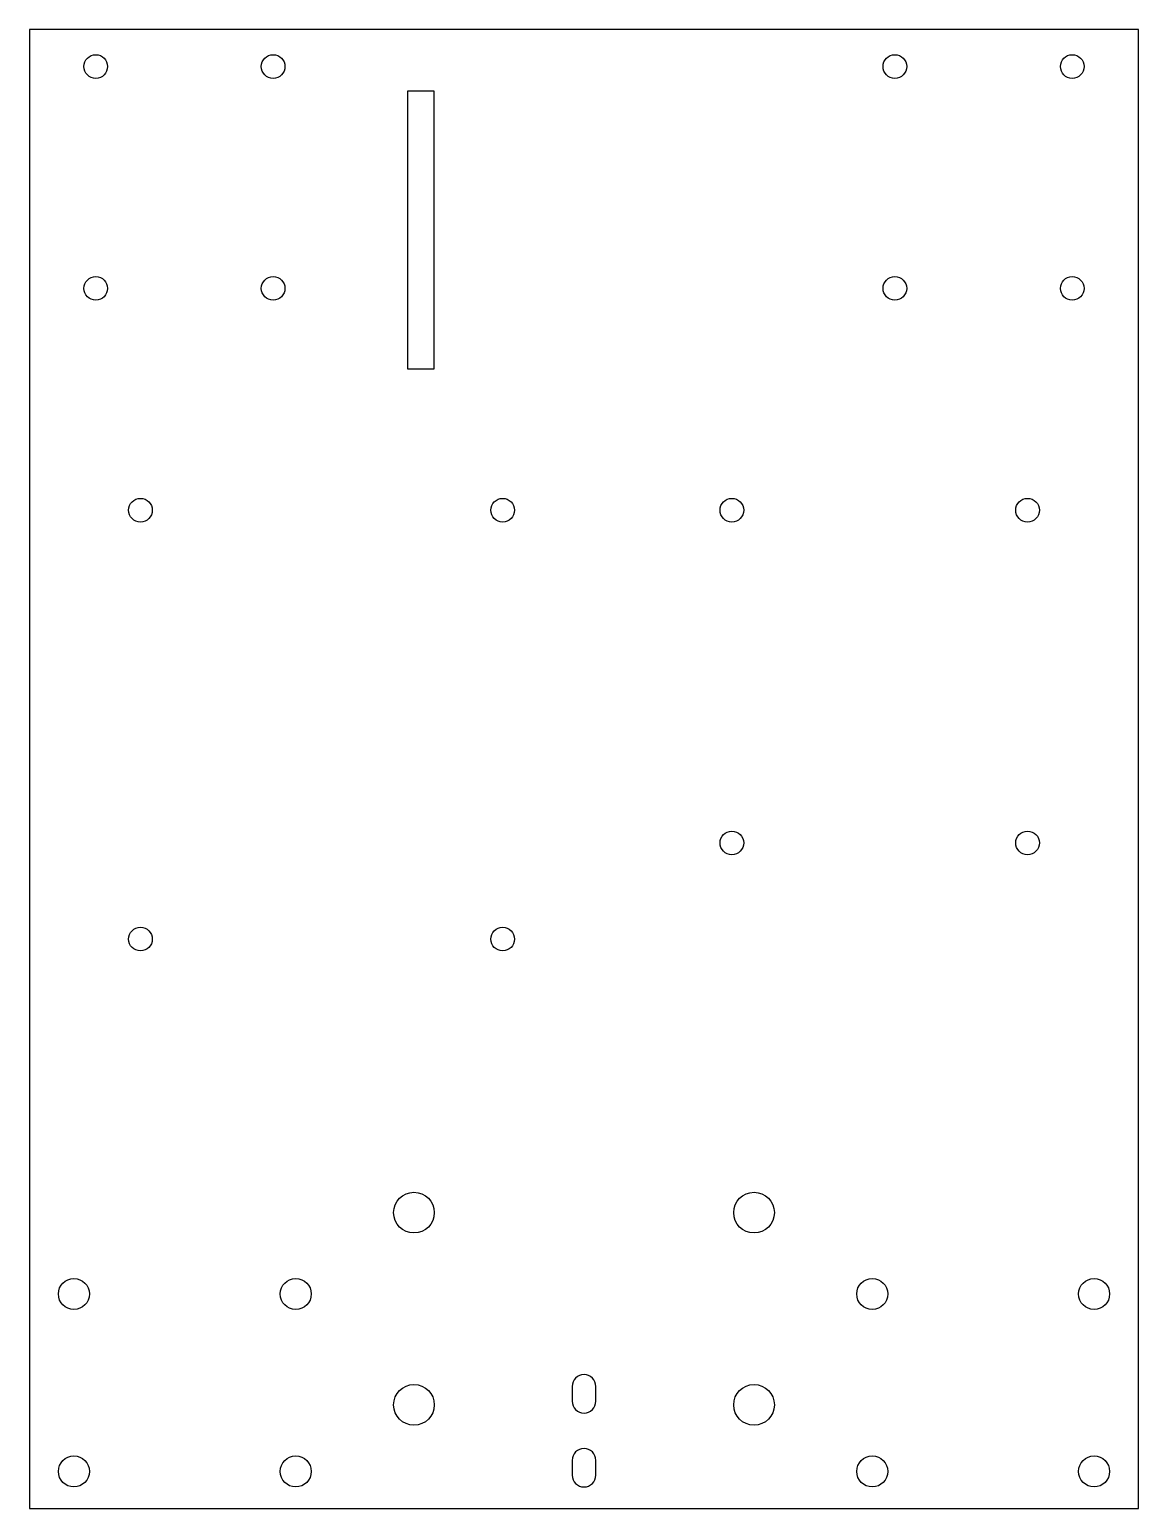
# Model space of a CAD drawing. Header units: millimetres. Extents: x -75 to 75, y -130 to 70.
import ezdxf

# ---------------------------------------------------------------- set-up
doc = ezdxf.new("R2010")
doc.units = ezdxf.units.MM

msp = doc.modelspace()

# ---------------------------------------------------------------- linework, layer by layer
at = {"color": 7, "linetype": 'Continuous', "lineweight": 25}
for p, q in [((-75, 70), (-75, -130)), ((75, 70), (-75, 70)), ((75, -130), (75, 70)), ((-20.28, 61.65), (-23.86, 61.65)), ((-23.86, 61.65), (-23.86, 24.14)), ((-20.28, 24.14), (-20.28, 61.65)), ((-23.86, 24.14), (-20.28, 24.14)), ((-1.6, -113.5), (-1.6, -115.5)), ((1.6, -115.5), (1.6, -113.5)), ((-1.6, -123.5), (-1.6, -125.5)), ((1.6, -125.5), (1.6, -123.5)), ((-75, -130), (75, -130))]:
    msp.add_line(p, q, dxfattribs=at)
for centre, radius in [((-66.05, 65), 1.6), ((-42.05, 65), 1.6), ((42.05, 65), 1.6), ((66.05, 65), 1.6), ((-66.05, 35), 1.6), ((-42.05, 35), 1.6), ((42.05, 35), 1.6), ((66.05, 35), 1.6), ((-60, 5), 1.6), ((-11, 5), 1.6), ((20, 5), 1.6), ((60, 5), 1.6), ((20, -40), 1.6), ((60, -40), 1.6), ((-60, -53), 1.6), ((-11, -53), 1.6), ((-23, -90), 2.75), ((23, -90), 2.75), ((-69, -101), 2.1), ((-39, -101), 2.1), ((39, -101), 2.1), ((69, -101), 2.1), ((-23, -116), 2.75), ((23, -116), 2.75), ((-69, -125), 2.1), ((-39, -125), 2.1), ((39, -125), 2.1), ((69, -125), 2.1)]:
    msp.add_circle(centre, radius, dxfattribs=at)
for centre, start, end in [((0, -113.5), 0, 180), ((0, -115.5), 180, 0), ((0, -123.5), 0, 180), ((0, -125.5), 180, 0)]:
    msp.add_arc(centre, 1.6, start, end, dxfattribs=at)

doc.saveas('drawing.dxf')
